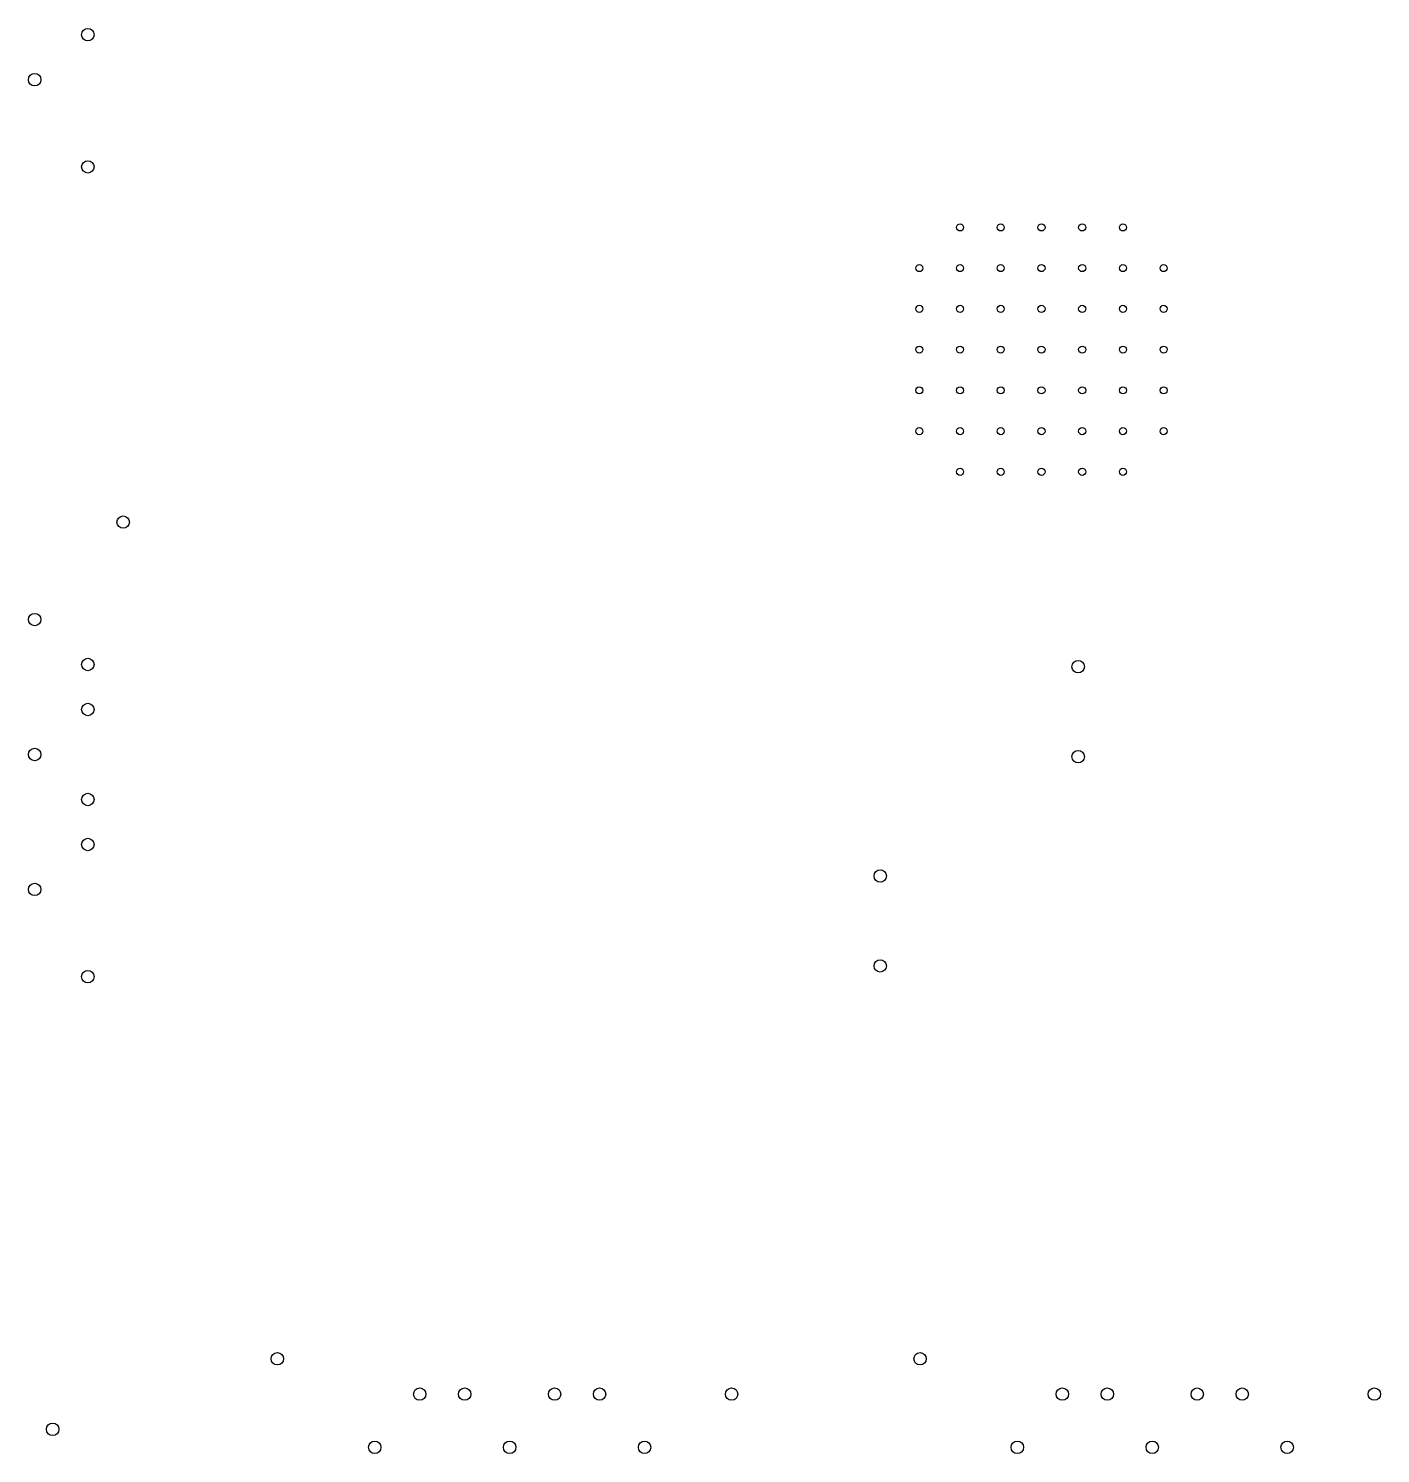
# Model space of a CAD drawing. Extents: x 2.35 to 5.9, y -5.4 to -1.82.
# Drawn here: x 2.523 to 4.026, y -5.227 to -3.643 of the extents above; entities that cross this region are included whole.
import ezdxf

# ---------------------------------------------------------------- set-up
doc = ezdxf.new("R2010")
doc.units = 0
doc.header["$MEASUREMENT"] = 0
doc.layers.add('BLACK', color=7, linetype='CONTINUOUS')

msp = doc.modelspace()

# ---------------------------------------------------------------- linework, layer by layer
at = {"layer": 'BLACK'}
for centre, radius in [((2.5891, -3.65), 0.00689), ((2.53, -3.7), 0.00689), ((2.5891, -3.7969), 0.00689), ((3.5589, -3.8642), 0.00394), ((3.6041, -3.8642), 0.00394), ((3.6494, -3.8642), 0.00394), ((3.6947, -3.8642), 0.00394), ((3.74, -3.8642), 0.00394), ((3.5136, -3.9094), 0.00394), ((3.5589, -3.9094), 0.00394), ((3.6041, -3.9094), 0.00394), ((3.6494, -3.9094), 0.00394), ((3.6947, -3.9094), 0.00394), ((3.74, -3.9094), 0.00394), ((3.7852, -3.9094), 0.00394), ((3.5136, -3.9547), 0.00394), ((3.5589, -3.9547), 0.00394), ((3.6041, -3.9547), 0.00394), ((3.6494, -3.9547), 0.00394), ((3.6947, -3.9547), 0.00394), ((3.74, -3.9547), 0.00394), ((3.7852, -3.9547), 0.00394), ((3.5136, -4), 0.00394), ((3.5589, -4), 0.00394), ((3.6041, -4), 0.00394), ((3.6494, -4), 0.00394), ((3.6947, -4), 0.00394), ((3.74, -4), 0.00394), ((3.7852, -4), 0.00394), ((3.5136, -4.0453), 0.00394), ((3.5589, -4.0453), 0.00394), ((3.6041, -4.0453), 0.00394), ((3.6494, -4.0453), 0.00394), ((3.6947, -4.0453), 0.00394), ((3.74, -4.0453), 0.00394), ((3.7852, -4.0453), 0.00394), ((3.5136, -4.0906), 0.00394), ((3.5589, -4.0906), 0.00394), ((3.6041, -4.0906), 0.00394), ((3.6494, -4.0906), 0.00394), ((3.6947, -4.0906), 0.00394), ((3.74, -4.0906), 0.00394), ((3.7852, -4.0906), 0.00394), ((3.5589, -4.1358), 0.00394), ((3.6041, -4.1358), 0.00394), ((3.6494, -4.1358), 0.00394), ((3.6947, -4.1358), 0.00394), ((3.74, -4.1358), 0.00394), ((2.6284, -4.1917), 0.00689), ((2.53, -4.3), 0.00689), ((2.5891, -4.35), 0.00689), ((3.6902, -4.3524), 0.00689), ((2.5891, -4.4), 0.00689), ((2.53, -4.45), 0.00689), ((3.6902, -4.4524), 0.00689), ((2.5891, -4.5), 0.00689), ((2.5891, -4.55), 0.00689), ((3.4701, -4.585), 0.00689), ((2.53, -4.6), 0.00689), ((3.4701, -4.685), 0.00689), ((2.5891, -4.6969), 0.00689), ((2.7998, -5.1216), 0.00689), ((3.5144, -5.1216), 0.00689), ((2.9581, -5.1609), 0.00689), ((3.0081, -5.1609), 0.00689), ((3.1081, -5.1609), 0.00689), ((3.1581, -5.1609), 0.00689), ((3.3049, -5.1609), 0.00689), ((3.6726, -5.1609), 0.00689), ((3.7226, -5.1609), 0.00689), ((3.8226, -5.1609), 0.00689), ((3.8726, -5.1609), 0.00689), ((4.0195, -5.1609), 0.00689), ((2.55, -5.2), 0.00689), ((2.9081, -5.22), 0.00689), ((3.0581, -5.22), 0.00689), ((3.2081, -5.22), 0.00689), ((3.6226, -5.22), 0.00689), ((3.7726, -5.22), 0.00689), ((3.9226, -5.22), 0.00689)]:
    msp.add_circle(centre, radius, dxfattribs=at)

doc.saveas('drawing.dxf')
